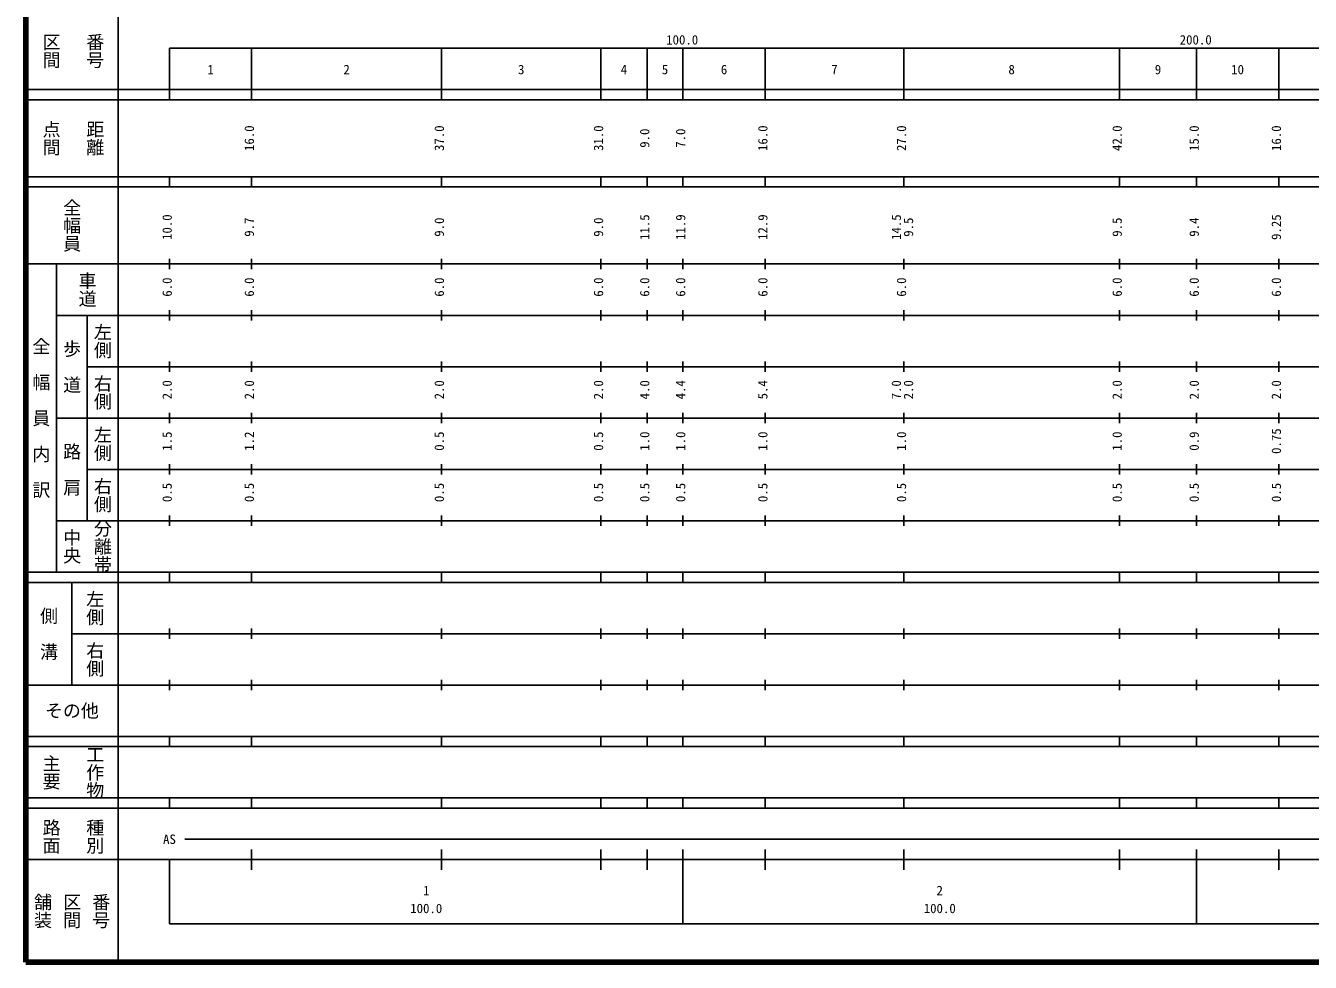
# Model space of a CAD drawing. Units: millimetres on the paper, enlarged 1000 times. Extents: x 40000 to 680000, y 20000 to 380000.
# Drawn here: x 40000 to 290162, y 20000 to 202409 of the extents above; entities that cross this region are included whole.
import ezdxf
from ezdxf.enums import TextEntityAlignment as Align

# ---------------------------------------------------------------- set-up
doc = ezdxf.new("R2010")
doc.units = ezdxf.units.MM
doc.header["$LTSCALE"] = 1000
doc.layers.add('M-TTL', color=2, linetype='Continuous', lineweight=140)
doc.layers.add('M-TTL-BAND', color=7, linetype='Continuous', lineweight=25)
doc.styles.add('@ＭＳ ゴシック', font='')
doc.styles.add('ＭＳ ゴシック', font='')
doc.styles.get('@ＭＳ ゴシック').set_extended_font_data('@MS Gothic')
doc.styles.get('ＭＳ ゴシック').set_extended_font_data('MS Gothic')

msp = doc.modelspace()

# ---------------------------------------------------------------- linework, layer by layer
at = {"layer": 'M-TTL'}
for p, q in [((40000, 380000), (40000, 20000)), ((40000, 20000), (680000, 20000))]:
    msp.add_line(p, q, dxfattribs=at)
at = {"layer": 'M-TTL-BAND'}
for p, q in [((58000, 370000), (58000, 20000)), ((68000, 198000), (579000, 198000)), ((68000, 198000), (68000, 188000)), ((84000, 188000), (84000, 198000)), ((121000, 188000), (121000, 198000)), ((152000, 188000), (152000, 198000)), ((161000, 188000), (161000, 198000)), ((168000, 188000), (168000, 198000)), ((184000, 188000), (184000, 198000)), ((211000, 188000), (211000, 198000)), ((253000, 188000), (253000, 198000)), ((268000, 188000), (268000, 198000)), ((284000, 188000), (284000, 198000)), ((40000, 190000), (579000, 190000)), ((40000, 188000), (579000, 188000)), ((40000, 173000), (579000, 173000)), ((68000, 171000), (68000, 173000)), ((84000, 171000), (84000, 173000)), ((121000, 171000), (121000, 173000)), ((152000, 171000), (152000, 173000)), ((161000, 171000), (161000, 173000)), ((168000, 171000), (168000, 173000)), ((184000, 171000), (184000, 173000)), ((211000, 171000), (211000, 173000)), ((253000, 171000), (253000, 173000)), ((268000, 171000), (268000, 173000)), ((284000, 171000), (284000, 173000)), ((40000, 171000), (579000, 171000)), ((40000, 156000), (579000, 156000)), ((46000, 96000), (46000, 156000)), ((68000, 155000), (68000, 157000)), ((84000, 155000), (84000, 157000)), ((121000, 155000), (121000, 157000)), ((152000, 155000), (152000, 157000)), ((161000, 155000), (161000, 157000)), ((168000, 155000), (168000, 157000)), ((184000, 155000), (184000, 157000)), ((211000, 155000), (211000, 157000)), ((253000, 155000), (253000, 157000)), ((268000, 155000), (268000, 157000)), ((284000, 155000), (284000, 157000)), ((46000, 146000), (579000, 146000)), ((52000, 146000), (52000, 106000)), ((68000, 145000), (68000, 147000)), ((84000, 145000), (84000, 147000)), ((121000, 145000), (121000, 147000)), ((152000, 145000), (152000, 147000)), ((161000, 145000), (161000, 147000)), ((168000, 145000), (168000, 147000)), ((184000, 145000), (184000, 147000)), ((211000, 145000), (211000, 147000)), ((253000, 145000), (253000, 147000)), ((268000, 145000), (268000, 147000)), ((284000, 145000), (284000, 147000)), ((52000, 136000), (579000, 136000)), ((68000, 135000), (68000, 137000)), ((84000, 135000), (84000, 137000)), ((121000, 135000), (121000, 137000)), ((152000, 135000), (152000, 137000)), ((161000, 135000), (161000, 137000)), ((168000, 135000), (168000, 137000)), ((184000, 135000), (184000, 137000)), ((211000, 135000), (211000, 137000)), ((253000, 135000), (253000, 137000)), ((268000, 135000), (268000, 137000)), ((284000, 135000), (284000, 137000)), ((46000, 126000), (579000, 126000)), ((68000, 125000), (68000, 127000)), ((84000, 125000), (84000, 127000)), ((121000, 125000), (121000, 127000)), ((152000, 125000), (152000, 127000)), ((161000, 125000), (161000, 127000)), ((168000, 125000), (168000, 127000)), ((184000, 125000), (184000, 127000)), ((211000, 125000), (211000, 127000)), ((253000, 125000), (253000, 127000)), ((268000, 125000), (268000, 127000)), ((284000, 125000), (284000, 127000)), ((52000, 116000), (579000, 116000)), ((68000, 115000), (68000, 117000)), ((84000, 115000), (84000, 117000)), ((121000, 115000), (121000, 117000)), ((152000, 115000), (152000, 117000)), ((161000, 115000), (161000, 117000)), ((168000, 115000), (168000, 117000)), ((184000, 115000), (184000, 117000)), ((211000, 115000), (211000, 117000)), ((253000, 115000), (253000, 117000)), ((268000, 115000), (268000, 117000)), ((284000, 115000), (284000, 117000)), ((46000, 106000), (579000, 106000)), ((68000, 105000), (68000, 107000)), ((84000, 105000), (84000, 107000)), ((121000, 105000), (121000, 107000)), ((152000, 105000), (152000, 107000)), ((161000, 105000), (161000, 107000)), ((168000, 105000), (168000, 107000)), ((184000, 105000), (184000, 107000)), ((211000, 105000), (211000, 107000)), ((253000, 105000), (253000, 107000)), ((268000, 105000), (268000, 107000)), ((284000, 105000), (284000, 107000)), ((40000, 96000), (579000, 96000)), ((68000, 94000), (68000, 96000)), ((84000, 94000), (84000, 96000)), ((121000, 94000), (121000, 96000)), ((152000, 94000), (152000, 96000)), ((161000, 94000), (161000, 96000)), ((168000, 94000), (168000, 96000)), ((184000, 94000), (184000, 96000)), ((211000, 94000), (211000, 96000)), ((253000, 94000), (253000, 96000)), ((268000, 94000), (268000, 96000)), ((284000, 94000), (284000, 96000)), ((40000, 94000), (579000, 94000)), ((49000, 94000), (49000, 74000)), ((49000, 84000), (579000, 84000)), ((68000, 83000), (68000, 85000)), ((84000, 83000), (84000, 85000)), ((121000, 83000), (121000, 85000)), ((152000, 83000), (152000, 85000)), ((161000, 83000), (161000, 85000)), ((168000, 83000), (168000, 85000)), ((184000, 83000), (184000, 85000)), ((211000, 83000), (211000, 85000)), ((253000, 83000), (253000, 85000)), ((268000, 83000), (268000, 85000)), ((284000, 83000), (284000, 85000)), ((40000, 74000), (579000, 74000)), ((68000, 73000), (68000, 75000)), ((84000, 73000), (84000, 75000)), ((121000, 73000), (121000, 75000)), ((152000, 73000), (152000, 75000)), ((161000, 73000), (161000, 75000)), ((168000, 73000), (168000, 75000)), ((184000, 73000), (184000, 75000)), ((211000, 73000), (211000, 75000)), ((253000, 73000), (253000, 75000)), ((268000, 73000), (268000, 75000)), ((284000, 73000), (284000, 75000)), ((40000, 64000), (579000, 64000)), ((68000, 62000), (68000, 64000)), ((84000, 62000), (84000, 64000)), ((121000, 62000), (121000, 64000)), ((152000, 62000), (152000, 64000)), ((161000, 62000), (161000, 64000)), ((168000, 62000), (168000, 64000)), ((184000, 62000), (184000, 64000)), ((211000, 62000), (211000, 64000)), ((253000, 62000), (253000, 64000)), ((268000, 62000), (268000, 64000)), ((284000, 62000), (284000, 64000)), ((40000, 62000), (579000, 62000)), ((40000, 52000), (579000, 52000)), ((68000, 50000), (68000, 52000)), ((84000, 50000), (84000, 52000)), ((121000, 50000), (121000, 52000)), ((152000, 50000), (152000, 52000)), ((161000, 50000), (161000, 52000)), ((168000, 50000), (168000, 52000)), ((184000, 50000), (184000, 52000)), ((211000, 50000), (211000, 52000)), ((253000, 50000), (253000, 52000)), ((268000, 50000), (268000, 52000)), ((284000, 50000), (284000, 52000)), ((40000, 50000), (579000, 50000)), ((71000, 44000), (500100, 44000)), ((84000, 38000), (84000, 42000)), ((121000, 38000), (121000, 42000)), ((152000, 38000), (152000, 42000)), ((161000, 38000), (161000, 42000)), ((168000, 27500), (168000, 42000)), ((184000, 38000), (184000, 42000)), ((211000, 38000), (211000, 42000)), ((253000, 38000), (253000, 42000)), ((268000, 27500), (268000, 42000)), ((284000, 38000), (284000, 42000)), ((40000, 40000), (579000, 40000)), ((68000, 40000), (68000, 27500)), ((68000, 27500), (579000, 27500))]:
    msp.add_line(p, q, dxfattribs=at)

# ---------------------------------------------------------------- texts
at = {"layer": 'M-TTL-BAND', "style": '@ＭＳ ゴシック'}
for s, p in [('区間', (45000, 197500)), ('番号', (53500, 197500)), ('点間', (45000, 180500)), ('距離', (53500, 180500)), ('全幅員', (49000, 163500)), ('車道', (52000, 151000)), ('左側', (55000, 141000)), ('全\u3000幅\u3000員\u3000内\u3000訳', (43000, 126000)), ('歩\u3000道', (49000, 136000)), ('右側', (55000, 131000)), ('左側', (55000, 121000)), ('路\u3000肩', (49000, 116000)), ('右側', (55000, 111000)), ('分離帯', (55000, 101000)), ('中央', (49000, 101000)), ('左側', (53500, 89000)), ('側\u3000溝', (44500, 84000)), ('右側', (53500, 79000)), ('主要', (45000, 57000)), ('工作物', (53500, 57000)), ('路面', (45000, 44500)), ('種別', (53500, 44500)), ('舗装', (43333, 30000)), ('区間', (49000, 30000)), ('番号', (54667, 30000))]:
    msp.add_text(s, height=2566, rotation=270, dxfattribs=at).set_placement(p, align=Align.MIDDLE_CENTER)
at = {"layer": 'M-TTL-BAND', "style": 'ＭＳ ゴシック'}
for s, p in [('100.0', (167844, 198195)), ('200.0', (267844, 198195)), ('1', (76000, 192405)), ('2', (102500, 192405)), ('3', (136500, 192405)), ('4', (156500, 192405)), ('5', (164500, 192405)), ('6', (176000, 192405)), ('7', (197500, 192405)), ('8', (232000, 192405)), ('9', (260500, 192405)), ('10', (276000, 192405)), ('AS', (68000, 42500)), ('1', (118000, 32523)), ('2', (218000, 32523)), ('100.0', (118000, 29033)), ('100.0', (218000, 29033))]:
    msp.add_text(s, height=1833, dxfattribs=at).set_placement(p, align=Align.BOTTOM_CENTER)
for s, p in [('16.0', (85000, 180500)), ('37.0', (122000, 180500)), ('31.0', (153000, 180500)), ('16.0', (185000, 180500)), ('27.0', (212000, 180500)), ('42.0', (254000, 180500)), ('15.0', (269000, 180500)), ('16.0', (285000, 180500)), ('9.0', (162000, 180500)), ('7.0', (169000, 180500)), ('10.0', (69000, 163174)), ('11.5', (162000, 163174)), ('11.9', (169000, 163174)), ('12.9', (185000, 163174)), ('14.5', (211000, 163174)), ('9.25', (285000, 163174)), ('9.7', (85000, 163174)), ('9.0', (122000, 163174)), ('9.0', (153000, 163174)), ('9.5', (213370, 163174)), ('9.5', (254000, 163174)), ('9.4', (269000, 163174)), ('6.0', (69000, 151500)), ('6.0', (85000, 151500)), ('6.0', (122000, 151500)), ('6.0', (153000, 151500)), ('6.0', (162000, 151500)), ('6.0', (169000, 151500)), ('6.0', (185000, 151500)), ('6.0', (212000, 151500)), ('6.0', (254000, 151500)), ('6.0', (269000, 151500)), ('6.0', (285000, 151500)), ('2.0', (69000, 131500)), ('2.0', (85000, 131500)), ('2.0', (122000, 131500)), ('2.0', (153000, 131500)), ('4.0', (162000, 131500)), ('4.4', (169000, 131500)), ('5.4', (185000, 131500)), ('7.0', (211000, 131500)), ('2.0', (213370, 131500)), ('2.0', (254000, 131500)), ('2.0', (269000, 131500)), ('2.0', (285000, 131500)), ('1.5', (69000, 121500)), ('1.2', (85000, 121500)), ('0.5', (122000, 121500)), ('0.5', (153000, 121500)), ('1.0', (162000, 121500)), ('1.0', (169000, 121500)), ('1.0', (185000, 121500)), ('1.0', (212000, 121500)), ('1.0', (254000, 121500)), ('0.9', (269000, 121500)), ('0.75', (285000, 121500)), ('0.5', (69000, 111500)), ('0.5', (85000, 111500)), ('0.5', (122000, 111500)), ('0.5', (153000, 111500)), ('0.5', (162000, 111500)), ('0.5', (169000, 111500)), ('0.5', (185000, 111500)), ('0.5', (212000, 111500)), ('0.5', (254000, 111500)), ('0.5', (269000, 111500)), ('0.5', (285000, 111500))]:
    msp.add_text(s, height=1833, rotation=90, dxfattribs=at).set_placement(p, align=Align.BOTTOM_CENTER)
msp.add_text('その他', height=2566, dxfattribs=at).set_placement((49000, 69000), align=Align.MIDDLE_CENTER)

doc.saveas('drawing.dxf')
